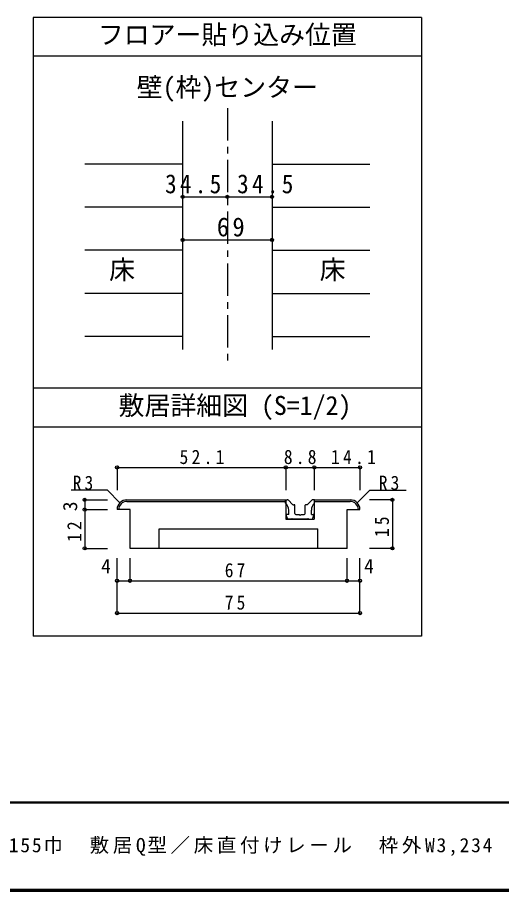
# Model space of a CAD drawing. Units: millimetres at full size, sheet at 1:5, with parts at other scales. Extents: x -973 to 977, y -718 to 696.
# Drawn here: x -447 to -74, y -701 to -26 of the extents above; entities that cross this region are included whole.
import ezdxf
from ezdxf.enums import TextEntityAlignment as Align

# ---------------------------------------------------------------- set-up
doc = ezdxf.new("R2010")
doc.units = ezdxf.units.MM
doc.header["$LTSCALE"] = 5
doc.header["$PDMODE"] = 32
doc.header["$PDSIZE"] = 2.5
doc.linetypes.add('CHAIN1', pattern=[8, 5, -1, 1, -1])
for name, color, linetype in [('0-1_通り芯', 4, 'CHAIN1'), ('0-3_仕上げ', 2, 'Continuous'), ('0-4_枠', 3, 'Continuous'), ('0-A_文字', 3, 'Continuous'), ('0-B_寸法', 7, 'Continuous'), ('1-4_枠', 3, 'Continuous'), ('1-7_金物', 7, 'Continuous'), ('1-B_寸法', 7, 'Continuous'), ('F-1_枠', 6, 'Continuous'), ('F-A_文字', 7, 'Continuous')]:
    doc.layers.add(name, color=color, linetype=linetype)
doc.styles.add('ＭＳ ゴシック', font='')
doc.styles.get('ＭＳ ゴシック').set_extended_font_data('MS Gothic')

msp = doc.modelspace()

# ---------------------------------------------------------------- linework, layer by layer
at = {"layer": '0-1_通り芯'}
msp.add_line((-285.18, -95.5), (-285.18, -292.007), dxfattribs=at)
at = {"layer": '0-3_仕上げ', "color": 4}
for p, q in [((-319.68, -138.801), (-395.18, -138.801)), ((-250.68, -138.801), (-175.18, -138.801)), ((-319.68, -172.103), (-395.18, -172.103)), ((-250.68, -172.103), (-175.18, -172.103)), ((-319.68, -205.404), (-395.18, -205.404)), ((-250.68, -205.404), (-175.18, -205.404)), ((-319.68, -238.706), (-395.18, -238.706)), ((-250.68, -238.706), (-175.18, -238.706)), ((-319.68, -272.007), (-395.18, -272.007)), ((-250.68, -272.007), (-175.18, -272.007))]:
    msp.add_line(p, q, dxfattribs=at)
at = {"layer": '0-4_枠'}
for p, q in [((-319.68, -105.5), (-319.68, -282.007)), ((-250.68, -105.5), (-250.68, -282.007))]:
    msp.add_line(p, q, dxfattribs=at)
at = {"layer": '0-A_文字'}
for p, q in [((-135.18, -25.5), (-435.18, -25.5)), ((-435.18, -25.5), (-435.18, -503.5)), ((-135.18, -25.5), (-135.18, -503.5)), ((-135.18, -55.5), (-435.18, -55.5)), ((-135.18, -312.007), (-435.18, -312.007)), ((-135.18, -342.007), (-435.18, -342.007)), ((-135.18, -503.5), (-435.18, -503.5))]:
    msp.add_line(p, q, dxfattribs=at)
at = {"layer": '0-B_寸法', "color": 4}
for p, q in [((-319.68, -164.062), (-285.18, -164.062)), ((-285.18, -164.062), (-250.68, -164.062)), ((-319.68, -197.363), (-250.68, -197.363))]:
    msp.add_line(p, q, dxfattribs=at)
at = {"layer": '0-B_寸法'}
for p in [(-319.68, -164.062), (-285.18, -164.062), (-250.68, -164.062), (-319.68, -197.363), (-250.68, -197.363)]:
    msp.add_point(p, dxfattribs=at)
at = {"layer": '1-4_枠'}
for p, q in [((-362.811, -398.188), (-240.061, -398.188)), ((-240.061, -398.188), (-240.061, -413.188)), ((-218.061, -398.188), (-190.311, -398.188)), ((-218.061, -398.188), (-218.061, -413.188)), ((-362.811, -399.438), (-240.061, -399.438)), ((-218.061, -399.438), (-190.311, -399.438)), ((-240.061, -413.188), (-218.061, -413.188)), ((-337.811, -420.688), (-215.311, -420.688)), ((-337.811, -435.688), (-337.811, -420.688)), ((-215.311, -435.688), (-215.311, -420.688)), ((-192.811, -435.688), (-360.311, -435.688))]:
    msp.add_line(p, q, dxfattribs=at)
for points in [[(-360.311, -435.688), (-360.311, -405.688), (-370.311, -405.688)], [(-192.811, -435.688), (-192.811, -405.688), (-182.811, -405.688)]]:
    msp.add_lwpolyline(points, dxfattribs=at)
for centre, radius, start, end in [((-362.811, -405.688), 7.5, 90, 180), ((-190.311, -405.688), 7.5, 0, 90), ((-362.811, -405.688), 6.25, 90, 180), ((-190.311, -405.688), 6.25, 0, 90)]:
    msp.add_arc(centre, radius, start, end, dxfattribs=at)
at = {"layer": '1-7_金物'}
for p, q in [((-217.811, -398.189), (-219.169, -398.189)), ((-217.811, -400.689), (-217.811, -398.189)), ((-234.906, -401.719), (-238.07, -398.555)), ((-234.376, -401.939), (-233.561, -401.939)), ((-233.061, -408.688), (-233.061, -402.439)), ((-225.061, -408.688), (-225.061, -402.439)), ((-223.747, -401.939), (-224.561, -401.939)), ((-223.217, -401.719), (-220.053, -398.555)), ((-237.811, -409.438), (-239.311, -409.438)), ((-237.811, -409.438), (-237.811, -406.279)), ((-232.311, -409.438), (-229.811, -409.438)), ((-229.811, -409.438), (-229.061, -410.188)), ((-229.061, -410.188), (-228.311, -409.438)), ((-228.311, -409.438), (-225.811, -409.438)), ((-220.311, -409.438), (-220.311, -406.279)), ((-220.311, -409.438), (-218.811, -409.438)), ((-219.561, -413.188), (-218.347, -410.123)), ((-223.311, -413.188), (-234.811, -413.188)), ((-222.811, -412.688), (-223.311, -413.188)), ((-222.311, -413.188), (-222.811, -412.688)), ((-222.311, -413.188), (-219.561, -413.188))]:
    msp.add_line(p, q, dxfattribs=at)
for points in [[(-240.311, -400.689), (-240.311, -398.189), (-238.954, -398.189)], [(-235.811, -413.188), (-238.561, -413.188), (-239.776, -410.123)], [(-235.811, -413.188), (-235.311, -412.688), (-234.811, -413.188)]]:
    msp.add_lwpolyline(points, dxfattribs=at)
for centre, radius, start, end in [((-238.954, -399.439), 1.25, 45, 90), ((-219.169, -399.439), 1.25, 90, 135), ((-245.311, -406.279), 7.5, 0, 48.19), ((-234.376, -401.189), 0.75, 225, 270), ((-233.561, -402.439), 0.5, 0, 90), ((-224.561, -402.439), 0.5, 90, 180), ((-223.747, -401.189), 0.75, 270, 315), ((-212.812, -406.279), 7.5, 131.81, 180), ((-239.311, -409.938), 0.5, 90, 201.616), ((-232.311, -408.688), 0.75, 180, 270), ((-225.811, -408.688), 0.75, 270, 0), ((-218.811, -409.938), 0.5, 338.384, 90)]:
    msp.add_arc(centre, radius, start, end, dxfattribs=at)
at = {"layer": '1-B_寸法', "color": 4}
for p, q in [((-370.311, -373.188), (-370.311, -390.688)), ((-370.311, -373.188), (-240.061, -373.188)), ((-240.061, -373.188), (-218.061, -373.188)), ((-240.061, -373.188), (-240.061, -390.688)), ((-218.061, -373.188), (-182.811, -373.188)), ((-218.061, -373.188), (-218.061, -390.688)), ((-182.811, -373.188), (-182.811, -390.688)), ((-377.811, -390.688), (-405.849, -390.688)), ((-368.115, -400.385), (-377.811, -390.688)), ((-395.311, -398.188), (-395.311, -435.688)), ((-395.311, -398.188), (-377.811, -398.188)), ((-157.811, -398.188), (-175.525, -398.188)), ((-157.811, -398.188), (-157.811, -435.688)), ((-395.311, -405.688), (-377.811, -405.688)), ((-395.311, -435.688), (-377.811, -435.688)), ((-157.811, -435.688), (-175.525, -435.688)), ((-370.311, -460.688), (-370.311, -443.188)), ((-360.311, -460.688), (-360.311, -443.188)), ((-192.811, -460.688), (-192.811, -443.188)), ((-182.811, -460.688), (-182.811, -443.188)), ((-370.311, -485.688), (-370.311, -460.688)), ((-370.311, -460.688), (-182.811, -460.688)), ((-182.811, -485.688), (-182.811, -460.688)), ((-370.311, -485.688), (-182.811, -485.688))]:
    msp.add_line(p, q, dxfattribs=at)
msp.add_lwpolyline([(-185.008, -400.385), (-175.311, -390.688), (-147.071, -390.688)], dxfattribs=at)
at = {"layer": '1-B_寸法'}
for p in [(-370.311, -373.188), (-240.061, -373.188), (-218.061, -373.188), (-182.811, -373.188), (-395.311, -398.188), (-157.811, -398.188), (-395.311, -405.688), (-395.311, -435.688), (-157.811, -435.688), (-370.311, -460.688), (-360.311, -460.688), (-192.811, -460.688), (-182.811, -460.688), (-370.311, -485.688), (-182.811, -485.688)]:
    msp.add_point(p, dxfattribs=at)
at = {"layer": 'F-1_枠'}
for p, q in [((976.653, -631.667), (-973.347, -631.667)), ((976.653, -632.5), (-973.347, -632.5)), ((976.653, -699.167), (-973.347, -699.167)), ((976.653, -700), (-973.347, -700)), ((976.653, -700.833), (-973.347, -700.833))]:
    msp.add_line(p, q, dxfattribs=at)

# ---------------------------------------------------------------- texts
at = {"layer": '0-A_文字', "color": 7, "style": 'ＭＳ ゴシック'}
for s, p in [('フロアー貼り込み位置', (-385.18, -50.5)), ('壁(枠)センター', (-355.18, -91.091)), ('床', (-376.43, -232.055)), ('床', (-213.93, -232.055)), ('敷居詳細図 (S=1/2)', (-369.189, -337.007))]:
    msp.add_text(s, height=14.66, dxfattribs=at).set_placement(p, align=Align.BOTTOM_LEFT)
at = {"layer": '0-B_寸法', "char_height": 14.66, "attachment_point": 7, "style": 'ＭＳ ゴシック'}
for s, insert in [('\\T1.28;\\W0.9;34.5', (-333.299, -161.562)), ('\\T1.28;\\W0.9;34.5', (-277.661, -161.562)), ('\\T1.27;\\W0.95;69', (-293.305, -194.863))]:
    msp.add_mtext(s, dxfattribs=dict(at, insert=insert))
at = {"layer": '1-B_寸法', "style": 'ＭＳ ゴシック'}
msp.add_text('3', height=11, rotation=90, dxfattribs=at).set_placement((-397.811, -406.938), align=Align.BOTTOM_LEFT)
for p in [(-382.599, -458.188), (-179.623, -458.188)]:
    msp.add_text('4', height=11, dxfattribs=at).set_placement(p, align=Align.BOTTOM_LEFT)
at = {"layer": '1-B_寸法', "char_height": 11, "attachment_point": 7, "style": 'ＭＳ ゴシック'}
for s, insert in [('\\T1.38;\\W0.9;52.1', (-322.061, -370.688)), ('\\T1.37;\\W0.9;8.8', (-241.561, -370.688)), ('\\T1.38;\\W0.9;14.1', (-205.156, -370.688)), ('\\T1.36;\\W0.9;R3', (-404.599, -390.688)), ('\\T1.36;\\W0.9;R3', (-168.321, -390.688)), ('\\T1.36;\\W0.9;67', (-287.186, -458.188)), ('\\T1.36;\\W0.9;75', (-287.186, -483.188))]:
    msp.add_mtext(s, dxfattribs=dict(at, insert=insert))
at = {"layer": '1-B_寸法', "char_height": 11, "attachment_point": 7, "rotation": 90, "style": 'ＭＳ ゴシック'}
for s, insert in [('\\T1.36;\\W0.9;15', (-160.311, -426.938)), ('\\T1.36;\\W0.9;12', (-397.811, -430.688))]:
    msp.add_mtext(s, dxfattribs=dict(at, insert=insert))
at = {"layer": 'F-A_文字', "insert": (-846.68, -673.333), "char_height": 11, "attachment_point": 7, "style": 'ＭＳ ゴシック'}
msp.add_mtext('\\T1.19;ピノアース\u3000引き分け戸\u3000レールタイプ\u3000固定枠155巾\u3000敷居Q型／床直付けレール\u3000枠外W3,234', dxfattribs=at)

doc.saveas('drawing.dxf')
